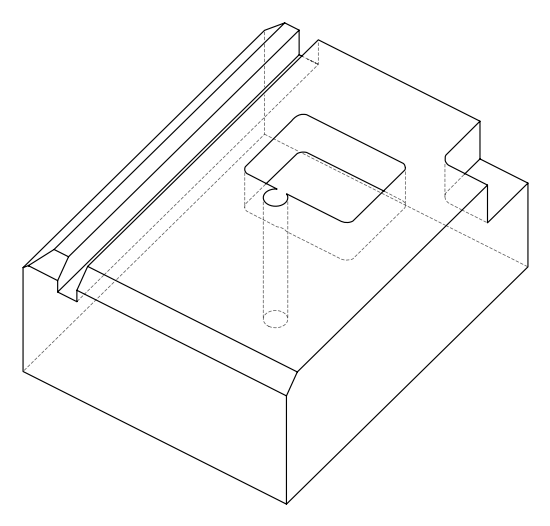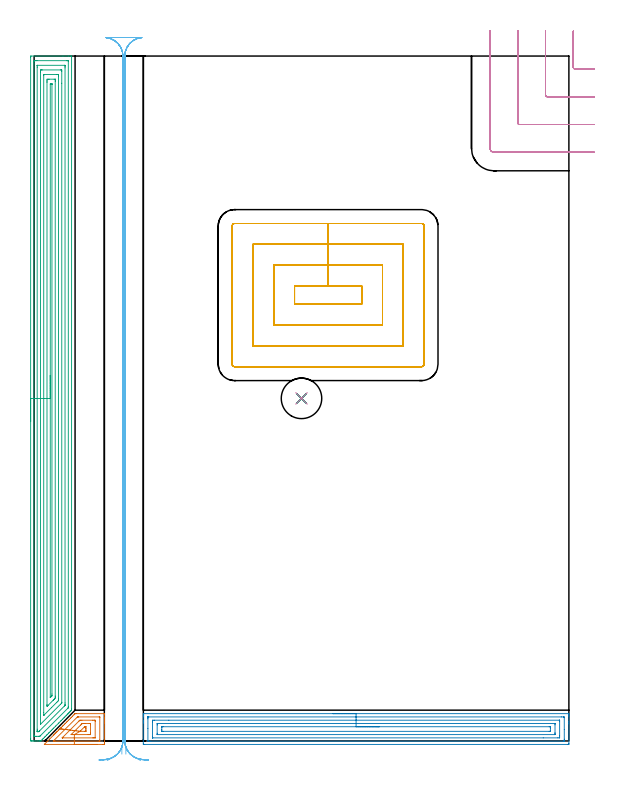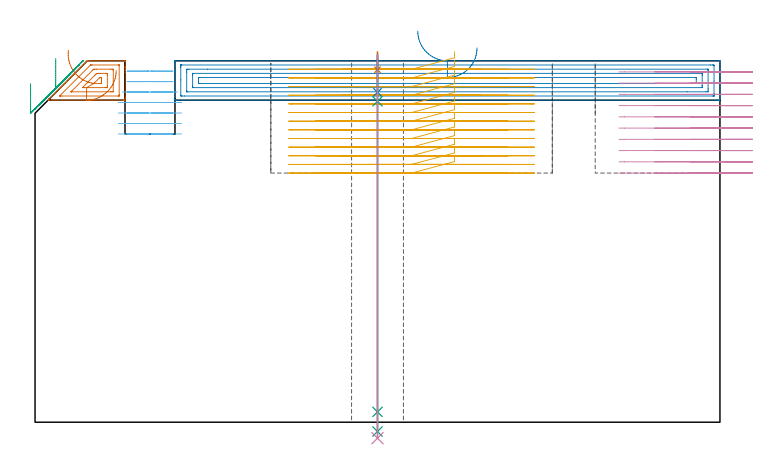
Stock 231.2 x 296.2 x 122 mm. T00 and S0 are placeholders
(PLAN: 10 operations, 7 tool changes, 62.4 min)
(1 AREA_MILL | FG_CHAMFER_SURFACE | UGT0205_001 | 1.06 min | 3242 mm3)
(2 AREA_MILL_1 | FG_CHAMFER_SURFACE_1 | UGT0205_001 | 7.63 min | 16810 mm3)
(3 AREA_MILL_2 | FG_CHAMFER_SURFACE_2 | UGT0205_001 | 16.53 min | 45269 mm3)
(4 MILL_CORNER_NOTCH_RECTANGULAR | CORNER_NOTCH_RECTANGULAR | NXT0201_012 | Follow Part, ap 4, ae 75% | 5.8 min | 78368 mm3)
(5 MILL_RECTANGULAR_POCKET | POCKET_RECTANGULAR_STRAIGHT | NXT0201_011 | Follow Part, ap 3, ae 75% | 20.83 min | 264472 mm3)
(6 MILL_RECTANGULAR_SLOT | SLOT_RECTANGULAR | NXT0201_012 | Follow Part, ap 4, ae 75% | 9.3 min | 121770 mm3)
(7 SPOT_DRILL | STEP1HOLE | NXT0321_9005460120000 | 0.05 min | 183 mm3)
(8 DRILL_BLIND_HOLE_INTO_CENTER | STEP1HOLE | UGT0301_191 | 0.05 min | 255 mm3)
(9 GUN_DRILL_THROUGH_HOLE | STEP1HOLE | UGT0307_003 | 0.59 min | 4307 mm3)
(10 SPADE_DRILL_TO_ENLARGE_THROUGH_HOLE | STEP1HOLE | UGT0306_008 | 0.52 min | 24322 mm3)
(TOOL UGT0205_001 | Chamfer Mill 20 x 3 x 45 deg. | D20 FL50 Z2)
(TOOL NXT0201_012 | ENDMILL 16mm [2P460-1600-NA 1630] | D16 FL38 Z6)
(TOOL NXT0201_011 | ENDMILL 12mm [2P460-1200-NA 1630] | D12 FL38 Z6)
(TOOL NXT0321_9005460120000 | NC Spot Drill, 142deg, 12mm, Carbide, Uncoated | D12 PA142 FL30 Z2)
(TOOL UGT0301_191 | Twist Drill 7.1 mm | D7.1 PA118 FL66 Z2)
(TOOL UGT0307_003 | Gun Drill 7 mm | D7 PA130 FL24 Z1)
(TOOL UGT0306_008 | Spade Drill 17.5mm | D17.5 PA132 FL10 Z2)
(OP 1 AREA_MILL)
G17 G21 G94 G90
T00 M6
G54
G17 G0 G90 X27.4 Y-1.5 S1061 M3
G43 Z132. H0
Z118.7
G94 G1 X27.362 Z117.828 F250.
X27.248 Z116.964
X27.059 Z116.112
X26.797 Z115.28
X26.463 Z114.474
X26.06 Z113.7
X25.591 Z112.964
X25.06 Z112.272
X24.471 Z111.629
X23.828 Z111.04
X23.136 Z110.509
X22.4 Z110.04
X21.626 Z109.637
X20.82 Z109.303
X19.988 Z109.041
X19.136 Z108.852
X18.272 Z108.738
X17.4 Z108.7
X4.497 Y-1.499
X4.417 Y-1.494 Z108.703
X4.435 Y-1.471 Z108.727
X4.511 Y-1.389 Z108.809
X5.573 Y-0.326 Z109.873
X6.733 Y0.834 Z111.033
X8.401 Y2.502 Z112.7
X8.511 Y2.613 Z112.809
X8.849 Y2.949 Z113.149
X9.057 Y3.158 Z113.357
X9.283 Y3.384 Z113.583
X9.4 Y3.502 Z113.698
X9.757 Y3.857 Z114.057
X9.928 Y4.028 Z114.228
X10.459 Y4.561 Z114.756
X10.733 Y4.833 Z115.033
X10.799 Y4.899 Z115.099
X11.342 Y5.444 Z115.639
X11.622 Y5.722 Z115.922
X11.67 Y5.77 Z115.97
X12.225 Y6.327 Z116.522
X12.511 Y6.611 Z116.811
X13.108 Y7.21 Z117.405
X13.4 Y7.5 Z117.7
X13.99 Y8.093 Z118.288
X14.283 Y8.383 Z118.583
X14.873 Y8.975 Z119.171
X15.203 Y9.303 Z119.503
X15.756 Y9.858 Z120.054
X16.111 Y10.211 Z120.41
X16.639 Y10.741 Z120.937
X17.229 Y11.33 Z121.529
X17.671 Y11.771 Z121.97
X17.674 Y11.773 Z121.973
X17.704 Y11.796 Z121.986
X18.289 Y11.8 Z122.
X30.289
X30.39 Y11.794 Z121.992
X30.4 Y11.565 Z121.763
Y10.006 Z120.204
Y9.564 Z119.76
Y9.343 Z119.54
Y8.681 Z118.878
Y8.46 Z118.658
Y7.798 Z117.992
Y-0.478 Z109.718
X30.396 Y-1.03 Z109.167
X30.392 Y-1.491 Z108.705
X30.312 Y-1.494 Z108.703
X29.844 Y-1.5 Z108.7
X17.4
Y-0.086 Z110.114
X9.106
X8.511 Y-0.084 Z110.116
X8.447 Y-0.083 Z110.117
X8.284 Y-0.076 Z110.124
X8.301 Y-0.056 Z110.144
X8.358 Y0.006 Z110.206
X8.419 Y0.068 Z110.268
X8.511 Y0.162 Z110.362
X18.635 Y10.284 Z120.484
X18.692 Y10.339 Z120.539
X18.726 Y10.367 Z120.567
X18.743 Y10.379 Z120.579
X18.765 Y10.38 Z120.58
X19.178 Y10.385 Z120.585
X19.239 Y10.386 Z120.586
X28.128
X28.281 Y10.384 Z120.584
X28.357 Y10.381 Z120.581
X28.387 Y10.379 Z120.579
X28.39 Y10.358 Z120.558
X28.395 Y10.289 Z120.489
X28.399 Y10.116 Z120.316
X28.4 Y0.405 Z110.605
X28.397 Y0.074 Z110.274
X28.394 Y-0.02 Z110.18
X28.39 Y-0.074 Z110.126
X28.374 Y-0.079 Z110.121
X28.273 Y-0.082 Z110.118
X28.067 Y-0.085 Z110.115
X17.4 Y-0.086 Z110.114
Y1.328 Z111.528
X12.359 Y1.329 Z111.529
X12.28
X12.236 Y1.33 Z111.53
X12.166 Y1.335 Z111.535
X12.15 Y1.34 Z111.54
X12.164 Y1.358 Z111.558
X12.192 Y1.391 Z111.591
X12.243 Y1.444 Z111.644
X12.418 Y1.619 Z111.819
X19.33 Y8.53 Z118.73
X19.484 Y8.681 Z118.881
X19.781 Y8.965 Z119.165
X20.067 Y8.968 Z119.168
X20.664 Y8.971 Z119.171
X25.4
X25.998 Y8.97 Z119.17
X26.289 Y8.967 Z119.167
X26.377 Y8.965 Z119.165
X26.391 Y8.791 Z118.991
X26.397 Y8.681 Z118.881
X26.4 Y8.571 Z118.771
X26.399 Y1.509 Z111.709
X26.394 Y1.398 Z111.598
X26.389 Y1.335 Z111.535
X26.361 Y1.333 Z111.533
X26.289 Y1.331 Z111.531
X25.692 Y1.329 Z111.529
X25.4 Y1.328 Z111.528
X17.4
Y2.743 Z112.943
X16.671
X16.511
X16.267 Y2.744 Z112.944
X16.071 Y2.748 Z112.948
X16.016 Y2.749 Z112.949
X16.043 Y2.783 Z112.983
X16.089 Y2.836 Z113.036
X16.13 Y2.88 Z113.08
X20.164 Y6.916 Z117.116
X20.56 Y7.308 Z117.508
X20.695 Y7.44 Z117.64
X20.802 Y7.541 Z117.741
X20.956 Y7.55 Z117.75
X21.202 Y7.554 Z117.754
X21.844 Y7.557 Z117.757
X22.087
X23.866 Y7.556 Z117.756
X24.33 Y7.552 Z117.752
X24.378 Y7.551 Z117.751
X24.39 Y7.493 Z117.693
X24.394 Y7.338 Z117.538
X24.4 Y7.026 Z117.226
Y3.384 Z113.584
X24.397 Y2.998 Z113.198
X24.393 Y2.805 Z113.005
X24.39 Y2.759 Z112.959
X24.382 Y2.749 Z112.949
X24.36 Y2.747 Z112.947
X24.266 Y2.745 Z112.945
X23.622 Y2.743 Z112.943
X23.379
X17.4
X19.873 Y4.163 Z114.363
X19.887 Y4.182 Z114.382
X19.917 Y4.216 Z114.416
X19.966 Y4.267 Z114.467
X20.016 Y4.318 Z114.518
X21.733 Y6.033 Z116.233
X21.79 Y6.087 Z116.287
X21.844 Y6.136 Z116.336
X21.956 Y6.138 Z116.338
X22.178
X22.325 Y6.136 Z116.336
X22.391 Y6.129 Z116.329
X22.393 Y6.111 Z116.311
X22.396 Y6.033 Z116.233
X22.4 Y5.481 Z115.681
Y5.15 Z115.35
Y4.599 Z114.799
X22.396 Y4.267 Z114.467
X22.394 Y4.199 Z114.399
X22.391 Y4.17 Z114.37
X22.288 Y4.164 Z114.364
X22.067 Y4.159 Z114.359
X21.955 Y4.157 Z114.357
X20.067
X19.956 Y4.159 Z114.359
X19.883 Y4.162 Z114.362
X19.873 Y4.163 Z114.363
X19.02 Y4.27 Z114.509
X18.182 Y4.376 Z114.729
X17.367 Y4.479 Z115.022
X16.58 Y4.578 Z115.386
X15.828 Y4.673 Z115.818
X15.116 Y4.763 Z116.313
X14.449 Y4.847 Z116.87
X13.834 Y4.925 Z117.483
X13.273 Y4.996 Z118.148
X12.772 Y5.059 Z118.859
X12.335 Y5.114 Z119.612
X11.964 Y5.161 Z120.4
X11.663 Y5.199 Z121.218
X11.433 Y5.228 Z122.059
X11.278 Y5.248 Z122.917
X11.197 Y5.258 Z123.786
X11.191 Z124.658
X11.261 Y5.25 Z125.528
G0 Z132.
M5
M2
(OP 2 AREA_MILL_1)
G17 G21 G94 G90
T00 M6
G54
G17 G0 G90 X129.2 Y11.8 S1061 M3
G43 Z132. H0
G94 G1 X129.238 Z131.128 F250.
X129.352 Z130.263
X129.541 Z129.412
X129.803 Z128.58
X130.137 Z127.774
X130.54 Z127.
X131.008 Z126.264
X131.54 Z125.572
X132.129 Z124.929
X132.772 Z124.339
X133.464 Z123.808
X134.2 Z123.34
X134.974 Z122.937
X135.78 Z122.603
X136.612 Z122.341
X137.464 Z122.152
X138.328 Z122.038
X139.2 Z122.
X231.05
X231.192 Y11.797 Z121.988
X231.194 Y11.791 Z121.981
X231.2 Y11.484 Z121.683
Y11.04 Z121.239
Y10.447 Z120.642
Y8.385 Z118.582
Y7.798 Z117.993
Y7.369 Z117.564
Y-1.03 Z109.167
X231.198 Y-1.325 Z108.872
X231.19 Y-1.492 Z108.706
X231.022 Y-1.499 Z108.699
X230.604 Y-1.5 Z108.7
X47.796
X47.375 Y-1.496 Z108.702
X47.21 Y-1.491 Z108.706
X47.2 Y-1.323 Z108.874
Y7.798 Z117.993
Y8.385 Z118.582
Y8.681 Z118.878
Y10.447 Z120.642
Y11.04 Z121.239
Y11.484 Z121.683
X47.206 Y11.791 Z121.981
X47.208 Y11.797 Z121.988
X47.35 Y11.8 Z122.
X139.2
Y10.386 Z120.586
X227.929
X228.821 Y10.385 Z120.585
X228.884 Y10.384 Z120.584
X229.19 Y10.375 Z120.575
X229.194 Y10.28 Z120.48
X229.198 Y10.073 Z120.273
X229.2 Y4.962 Z115.162
Y0.736 Z110.936
Y0.361 Z110.561
X229.196 Y-0.014 Z110.186
X229.192 Y-0.064 Z110.136
X229.188 Y-0.08 Z110.12
X229.182 Y-0.081 Z110.119
X229.132 Y-0.084 Z110.116
X229.028 Y-0.085 Z110.115
X228.821 Y-0.086 Z110.114
X50.471
X49.579 Y-0.085 Z110.115
X49.516 Y-0.084 Z110.116
X49.21 Y-0.075 Z110.125
X49.206 Y0.02 Z110.22
X49.201 Y0.227 Z110.427
X49.2 Y5.338 Z115.538
Y9.564 Z119.764
Y9.939 Z120.139
X49.204 Y10.315 Z120.515
X49.208 Y10.364 Z120.564
X49.212 Y10.38 Z120.58
X49.218 Y10.381 Z120.581
X49.268 Y10.384 Z120.584
X49.372 Y10.385 Z120.585
X49.579 Y10.386 Z120.586
X139.2
Y8.972 Z119.172
X227.037 Y8.971 Z119.171
X227.135 Y8.97 Z119.17
X227.169 Y8.967 Z119.167
X227.183 Y8.966 Z119.166
X227.19 Y8.948 Z119.148
X227.195 Y8.842 Z119.042
X227.198 Y8.681 Z118.881
X227.2 Y8.52 Z118.72
Y2.341 Z112.541
X227.195 Y1.619 Z111.819
X227.191 Y1.466 Z111.666
X227.175 Y1.335 Z111.535
X227.037 Y1.334 Z111.534
X226.438 Y1.33 Z111.53
X220.113 Y1.329 Z111.529
X51.363
X51.265 Y1.33 Z111.53
X51.23 Y1.333 Z111.533
X51.217 Y1.334 Z111.534
X51.21 Y1.352 Z111.552
X51.205 Y1.458 Z111.658
X51.201 Y1.619 Z111.819
X51.2 Y1.78 Z111.98
Y7.959 Z118.159
X51.205 Y8.681 Z118.881
X51.209 Y8.834 Z119.034
X51.225 Y8.965 Z119.165
X51.363 Y8.966 Z119.166
X51.962 Y8.971 Z119.171
X58.25 Y8.972 Z119.172
X139.2
Y7.557 Z117.757
X225.096
X225.146 Y7.555 Z117.755
X225.179 Y7.551 Z117.751
X225.19 Y7.548 Z117.748
X225.193 Y7.529 Z117.729
X225.198 Y7.343 Z117.543
X225.2 Y6.969 Z117.169
Y3.438 Z113.638
Y3.384 Z113.584
X225.195 Y2.97 Z113.17
X225.19 Y2.764 Z112.964
X225.184 Y2.749 Z112.949
X225.159 Y2.747 Z112.947
X225.103 Y2.744 Z112.944
X225.01 Y2.743 Z112.943
X53.304
X53.254 Y2.745 Z112.945
X53.221 Y2.749 Z112.949
X53.21 Y2.752 Z112.952
X53.207 Y2.771 Z112.971
X53.202 Y2.957 Z113.157
X53.2 Y3.331 Z113.531
Y6.916 Z117.116
X53.205 Y7.33 Z117.53
X53.21 Y7.536 Z117.736
X53.216 Y7.551 Z117.751
X53.241 Y7.553 Z117.753
X53.297 Y7.556 Z117.756
X53.39 Y7.557 Z117.757
X139.2
Y6.143 Z116.343
X222.69
X222.913 Y6.141 Z116.341
X223.061 Y6.139 Z116.339
X223.175 Y6.136 Z116.336
X223.19 Y6.119 Z116.319
X223.192 Y6.033 Z116.233
X223.199 Y5.419 Z115.619
Y4.267 Z114.467
X223.197 Y4.19 Z114.39
X223.194 Y4.172 Z114.372
X223.192 Y4.167 Z114.367
X223.171 Y4.164 Z114.364
X223.024 Y4.16 Z114.36
X222.801 Y4.157 Z114.357
X222.69
X55.71
X55.487 Y4.159 Z114.359
X55.339 Y4.161 Z114.361
X55.225 Y4.164 Z114.364
X55.21 Y4.181 Z114.381
X55.208 Y4.267 Z114.467
X55.201 Y4.882 Z115.082
Y6.033 Z116.233
X55.203 Y6.11 Z116.31
X55.205 Y6.128 Z116.328
X55.208 Y6.133 Z116.333
X55.229 Y6.136 Z116.336
X55.376 Y6.14 Z116.34
X55.599 Y6.143 Z116.343
X55.71
X139.2
X140.072 Z116.381
X140.936 Z116.495
X141.788 Z116.684
X142.62 Z116.946
X143.426 Z117.28
X144.2 Z117.683
X144.936 Z118.152
X145.628 Z118.683
X146.271 Z119.272
X146.86 Z119.915
X147.392 Z120.607
X147.86 Z121.343
X148.263 Z122.117
X148.597 Z122.923
X148.859 Z123.755
X149.048 Z124.607
X149.162 Z125.472
X149.2 Z126.343
G0 Z132.
M5
M2
(OP 3 AREA_MILL_2)
G17 G21 G94 G90
T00 M6
G54
G17 G0 G90 X-1.5 Y138.05 S1061 M3
G43 Z132. H0
Z114.3
G94 G1 Y138.088 Z113.428 F250.
Y138.202 Z112.564
Y138.391 Z111.712
Y138.653 Z110.88
Y138.987 Z110.074
Y139.39 Z109.3
Y139.858 Z108.564
Y140.39 Z107.872
Y140.979 Z107.229
Y141.622 Z106.64
Y142.314 Z106.108
Y143.05 Z105.64
Y143.824 Z105.237
Y144.63 Z104.903
Y145.462 Z104.641
Y146.314 Z104.452
Y147.178 Z104.338
Y148.05 Z104.3
Y295.48
X-1.495 Y295.906 Z104.303
X-1.492 Y296.09 Z104.306
X-1.304 Y296.1 Z104.494
X12.474 Z118.269
X14.851 Z120.646
X15.838 Z121.638
X16.191 Y296.092 Z121.982
X16.197 Y296.091 Z121.988
X16.2 Y295.926 Z122.
Y14.023
X16.202 Y13.309 Z121.995
X16.197 Y13.298 Z121.99
X16.175 Y13.273 Z121.971
X16.031 Y13.129 Z121.828
X15.88 Y12.979 Z121.678
X15.734 Y12.831 Z121.529
X15.584 Y12.683 Z121.382
X15.444 Y12.543 Z121.242
X15.293 Y12.39 Z121.088
X15.137 Y12.236 Z120.935
X15.008 Y12.107 Z120.806
X14.851 Y11.949 Z120.646
X14.69 Y11.789 Z120.488
X14.572 Y11.671 Z120.37
X14.41 Y11.507 Z120.205
X14.243 Y11.342 Z120.041
X13.969 Y11.068 Z119.767
X13.797 Y10.896 Z119.594
X13.25 Y10.35 Z119.05
X12.904 Y10.002 Z118.7
X12.322 Y9.422 Z118.121
X11.615 Y8.715 Z117.415
X10.669 Y7.768 Z116.468
X9.329 Y6.428 Z115.128
X8.435 Y5.535 Z114.234
X7.989 Y5.088 Z113.787
X7.542 Y4.641 Z113.341
X7.095 Y4.194 Z112.893
X6.55 Y3.65 Z112.349
X6.32 Y3.419 Z112.117
X6.202 Y3.301 Z111.999
X5.689 Y2.789 Z111.488
X5.438 Y2.536 Z111.234
X5.309 Y2.407 Z111.106
X4.828 Y1.928 Z110.628
X4.555 Y1.653 Z110.351
X3.967 Y1.067 Z109.767
X3.673 Y0.771 Z109.468
X3.214 Y0.314 Z109.013
X3.073 Y0.174 Z108.872
X2.937 Y0.042 Z108.736
X2.903 Y0.01 Z108.701
X2.595 Y0. Z108.394
X2.299 Z108.099
X1.614 Z107.409
X0.388 Z106.185
X-0.151 Z105.643
X-0.764 Z105.031
X-1.034 Y0.001 Z104.761
X-1.246 Y0.004 Z104.549
X-1.491 Y0.009 Z104.305
X-1.494 Y0.154 Z104.303
X-1.499 Y0.62 Z104.301
X-1.5 Y1.092 Z104.3
Y148.05
X-0.086 Z105.714
Y292.733
X-0.085 Y293.625 Z105.715
X-0.083 Y293.693 Z105.717
X-0.067 Y294.09 Z105.733
X0.331 Y294.098 Z106.131
X0.731 Y294.099 Z106.531
X1.211 Y294.1 Z107.011
X13.969 Y294.099 Z119.769
X14.452 Y294.097 Z120.252
X14.678 Y294.09 Z120.478
X14.779 Y294.072 Z120.579
X14.785 Y293.76 Z120.585
Y293.693
X14.786 Y14.916 Z120.586
X14.784 Y14.503 Z120.584
X14.782 Y14.4 Z120.582
X14.779 Y14.352 Z120.579
X14.759 Y14.32 Z120.559
X14.661 Y14.216 Z120.461
X14.473 Y14.023 Z120.273
X2.857 Y2.407 Z108.657
X2.674 Y2.227 Z108.474
X2.496 Y2.057 Z108.296
X2.434 Y2.01 Z108.234
X2.376 Y2.006 Z108.176
X2.256 Y2.002 Z108.056
X2.016 Y2. Z107.816
X1.133 Z106.933
X0.731 Y2.001 Z106.531
X0.248 Y2.003 Z106.048
X0.022 Y2.01 Z105.822
X-0.079 Y2.028 Z105.721
X-0.085 Y2.34 Z105.715
Y2.407
X-0.086 Y148.05 Z105.714
X1.328 Z107.128
X1.329 Y291.301 Z107.129
X1.33 Y291.906 Z107.13
X1.333 Y292.05 Z107.133
X1.335 Y292.082 Z107.135
X1.339 Y292.09 Z107.139
X1.358 Y292.094 Z107.158
X1.423 Y292.099 Z107.223
X13.086 Z118.886
X13.278 Y292.097 Z119.078
X13.333 Y292.094 Z119.133
X13.362 Y292.09 Z119.162
X13.365 Y292.076 Z119.165
X13.368 Y292.002 Z119.168
X13.37 Y291.906 Z119.17
X13.371 Y291.617 Z119.171
Y291.012
Y16.415
X13.37 Y15.81 Z119.17
X13.368 Y15.525 Z119.168
X13.364 Y15.426 Z119.164
X13.356 Y15.367 Z119.156
X13.322 Y15.331 Z119.122
X13.086 Y15.087 Z118.886
X2.346 Y4.346 Z108.146
X2.192 Y4.194 Z107.992
X1.995 Y4.01 Z107.795
X1.803 Y4.003 Z107.603
X1.614 Y4.001 Z107.414
X1.422 Y4.003 Z107.222
X1.367 Y4.006 Z107.167
X1.338 Y4.01 Z107.138
X1.335 Y4.023 Z107.135
X1.332 Y4.098 Z107.132
X1.33 Y4.194 Z107.13
X1.329 Y4.483 Z107.129
X1.328 Y5.088 Z107.128
Y148.05
X2.743 Z108.543
Y289.225
X2.747 Y289.865 Z108.547
X2.75 Y290.074 Z108.55
X2.947 Y290.09 Z108.747
X3.379 Y290.1 Z109.179
X3.397 Z109.197
X11.34 Z117.14
X11.756 Y290.09 Z117.556
X11.95 Y290.083 Z117.75
X11.952 Y289.971 Z117.752
X11.956 Y289.476 Z117.756
X11.957 Y284.337 Z117.757
Y16.704
X11.955 Y16.543 Z117.755
X11.953 Y16.463 Z117.753
X11.95 Y16.425 Z117.75
X11.936 Y16.397 Z117.736
X11.781 Y16.238 Z117.581
X11.361 Y15.81 Z117.161
X2.851 Y7.301 Z108.651
X2.784 Y7.237 Z108.584
X2.755 Y7.214 Z108.555
X2.75 Y7.211 Z108.55
X2.748 Y7.227 Z108.548
X2.745 Y7.297 Z108.545
X2.743 Y7.519 Z108.543
Y148.05
X4.157 Z109.957
Y287.649
X4.159 Y287.861 Z109.959
X4.162 Y288.001 Z109.962
X4.166 Y288.091 Z109.966
X4.18 Y288.093 Z109.98
X4.261 Y288.096 Z110.061
X4.491 Y288.099 Z110.291
X9.786 Z115.586
X10.439 Y288.092 Z116.239
X10.525 Y288.09 Z116.325
X10.536 Y287.754 Z116.336
X10.541 Y287.544 Z116.341
X10.543 Y287.438 Z116.343
Y18.385
X10.541 Y17.597 Z116.341
X10.539 Y17.495 Z116.339
X10.536 Y17.46 Z116.336
X10.52 Y17.43 Z116.32
X10.439 Y17.344 Z116.239
X10.123 Y17.023 Z115.923
X9.805 Y16.704 Z115.605
X7.572 Y14.47 Z113.372
X4.351 Y11.251 Z110.151
X4.261 Y11.164 Z110.061
X4.177 Y11.086 Z109.977
X4.164 Y11.238 Z109.964
X4.16 Y11.342 Z109.96
X4.158 Y11.447 Z109.958
X4.157 Y12.236 Z109.957
Y148.05
X5.571 Z111.371
X5.572 Y284.758 Z111.372
X5.573 Y285.216 Z111.373
X5.578 Y285.651 Z111.378
X5.59 Y286.093 Z111.39
X6.026 Y286.097 Z111.826
X6.466 Y286.1 Z112.266
X8.674 Y286.099 Z114.474
X9.115 Y286.098 Z114.915
X9.123 Y286.091 Z114.923
X9.126 Y286.087 Z114.926
X9.128 Y285.651 Z114.928
X9.129 Y285.19 Z114.929
X9.128 Y19.384 Z114.928
X9.126 Y18.926 Z114.926
X9.122 Y18.491 Z114.922
X8.902 Y18.259 Z114.702
X8.674 Y18.024 Z114.474
X8.463 Y17.811 Z114.263
X8.25 Y17.597 Z114.05
X6.026 Y15.375 Z111.826
X5.796 Y15.149 Z111.596
X5.597 Y14.957 Z111.397
X5.578 Y15.19 Z111.378
X5.574 Y15.374 Z111.374
X5.572 Y15.81 Z111.372
X5.571 Y148.05 Z111.371
X6.985 Z112.785
X6.986 Y283.786 Z112.786
X6.992 Y284.085 Z112.792
X7.04 Y284.091 Z112.84
X7.117 Y284.096 Z112.917
X7.233 Y284.098 Z113.033
X7.559 Y284.1 Z113.359
X7.653 Y284.097 Z113.453
X7.678 Y284.095 Z113.478
X7.7 Y284.091 Z113.5
X7.708 Y284.053 Z113.508
X7.713 Y283.944 Z113.513
X7.714 Y283.864 Z113.514
Y283.786
Y20.278
X7.708 Y19.54 Z113.508
X7.704 Y19.512 Z113.504
X7.686 Y19.491 Z113.486
X7.586 Y19.384 Z113.386
X7.495 Y19.293 Z113.295
X7.244 Y19.044 Z113.044
X7. Y18.806 Z112.8
X6.993 Y18.801 Z112.793
X6.991 Y18.816 Z112.791
X6.988 Y18.885 Z112.788
X6.986 Y19.025 Z112.786
X6.985 Y148.05 Z112.785
Y148.922 Z112.823
Y149.786 Z112.937
Y150.638 Z113.126
Y151.47 Z113.388
Y152.276 Z113.722
Y153.05 Z114.125
Y153.786 Z114.594
Y154.478 Z115.125
Y155.121 Z115.714
Y155.71 Z116.357
Y156.242 Z117.05
Y156.71 Z117.785
Y157.113 Z118.559
Y157.447 Z119.365
Y157.709 Z120.197
Y157.898 Z121.049
Y158.012 Z121.914
Y158.05 Z122.785
G0 Z132.
M5
M2
(OP 4 MILL_CORNER_NOTCH_RECTANGULAR)
G17 G21 G94 G90
T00 M6
G54
G17 G0 G90 X233.1 Y306.871 S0 M3
G43 Z132.049 H1
Z118.254
G94 G1 Y303.871 F250.
Y291.296 F500.
G3 X233.896 Y290.5 R0.8
G1 X239.2
X242.2 F250.
G0 Z132.049
X221.1 Y307.1
Z118.254
G1 Y304.1
Y279.296 F500.
G3 X221.896 Y278.5 R0.8
G1 X239.2
X242.2 F250.
G0 Z132.049
X209.1 Y307.1
Z118.254
G1 Y304.1
Y267.296 F500.
G3 X209.896 Y266.5 R0.8
G1 X239.2
X242.2 F250.
G0 Z132.049
X197.1 Y307.1
Z118.254
G1 Y304.1
Y256.3 F500.
G3 X198.9 Y254.5 R1.8
G1 X239.2
X242.2 F250.
G0 Z132.049
X233.1 Y306.871
Z114.459
G1 Y303.871
Y291.296 F500.
G3 X233.896 Y290.5 R0.8
G1 X239.2
X242.2 F250.
G0 Z132.049
X221.1 Y307.1
Z114.459
G1 Y304.1
Y279.296 F500.
G3 X221.896 Y278.5 R0.8
G1 X239.2
X242.2 F250.
G0 Z132.049
X209.1 Y307.1
Z114.459
G1 Y304.1
Y267.296 F500.
G3 X209.896 Y266.5 R0.8
G1 X239.2
X242.2 F250.
G0 Z132.049
X197.1 Y307.1
Z114.459
G1 Y304.1
Y256.3 F500.
G3 X198.9 Y254.5 R1.8
G1 X239.2
X242.2 F250.
G0 Z132.049
X233.1 Y306.871
Z110.664
G1 Y303.871
Y291.296 F500.
G3 X233.896 Y290.5 R0.8
G1 X239.2
X242.2 F250.
G0 Z132.049
X221.1 Y307.1
Z110.664
G1 Y304.1
Y279.296 F500.
G3 X221.896 Y278.5 R0.8
G1 X239.2
X242.2 F250.
G0 Z132.049
X209.1 Y307.1
Z110.664
G1 Y304.1
Y267.296 F500.
G3 X209.896 Y266.5 R0.8
G1 X239.2
X242.2 F250.
G0 Z132.049
X197.1 Y307.1
Z110.664
G1 Y304.1
Y256.3 F500.
G3 X198.9 Y254.5 R1.8
G1 X239.2
X242.2 F250.
G0 Z132.049
X233.1 Y306.871
Z106.869
G1 Y303.871
Y291.296 F500.
G3 X233.896 Y290.5 R0.8
G1 X239.2
X242.2 F250.
G0 Z132.049
X221.1 Y307.1
Z106.869
G1 Y304.1
Y279.296 F500.
G3 X221.896 Y278.5 R0.8
G1 X239.2
X242.2 F250.
G0 Z132.049
X209.1 Y307.1
Z106.869
G1 Y304.1
Y267.296 F500.
G3 X209.896 Y266.5 R0.8
G1 X239.2
X242.2 F250.
G0 Z132.049
X197.1 Y307.1
Z106.869
G1 Y304.1
Y256.3 F500.
G3 X198.9 Y254.5 R1.8
G1 X239.2
X242.2 F250.
G0 Z132.049
X233.1 Y306.871
Z103.075
G1 Y303.871
Y291.296 F500.
G3 X233.896 Y290.5 R0.8
G1 X239.2
X242.2 F250.
G0 Z132.049
X221.1 Y307.1
Z103.075
G1 Y304.1
Y279.296 F500.
G3 X221.896 Y278.5 R0.8
G1 X239.2
X242.2 F250.
G0 Z132.049
X209.1 Y307.1
Z103.075
G1 Y304.1
Y267.296 F500.
G3 X209.896 Y266.5 R0.8
G1 X239.2
X242.2 F250.
G0 Z132.049
X197.1 Y307.1
Z103.075
G1 Y304.1
Y256.3 F500.
G3 X198.9 Y254.5 R1.8
G1 X239.2
X242.2 F250.
G0 Z132.049
X233.1 Y306.871
Z99.28
G1 Y303.871
Y291.296 F500.
G3 X233.896 Y290.5 R0.8
G1 X239.2
X242.2 F250.
G0 Z132.049
X221.1 Y307.1
Z99.28
G1 Y304.1
Y279.296 F500.
G3 X221.896 Y278.5 R0.8
G1 X239.2
X242.2 F250.
G0 Z132.049
X209.1 Y307.1
Z99.28
G1 Y304.1
Y267.296 F500.
G3 X209.896 Y266.5 R0.8
G1 X239.2
X242.2 F250.
G0 Z132.049
X197.1 Y307.1
Z99.28
G1 Y304.1
Y256.3 F500.
G3 X198.9 Y254.5 R1.8
G1 X239.2
X242.2 F250.
G0 Z132.049
X233.1 Y306.871
Z95.485
G1 Y303.871
Y291.296 F500.
G3 X233.896 Y290.5 R0.8
G1 X239.2
X242.2 F250.
G0 Z132.049
X221.1 Y307.1
Z95.485
G1 Y304.1
Y279.296 F500.
G3 X221.896 Y278.5 R0.8
G1 X239.2
X242.2 F250.
G0 Z132.049
X209.1 Y307.1
Z95.485
G1 Y304.1
Y267.296 F500.
G3 X209.896 Y266.5 R0.8
G1 X239.2
X242.2 F250.
G0 Z132.049
X197.1 Y307.1
Z95.485
G1 Y304.1
Y256.3 F500.
G3 X198.9 Y254.5 R1.8
G1 X239.2
X242.2 F250.
G0 Z132.049
X233.1 Y306.871
Z91.69
G1 Y303.871
Y291.296 F500.
G3 X233.896 Y290.5 R0.8
G1 X239.2
X242.2 F250.
G0 Z132.049
X221.1 Y307.1
Z91.69
G1 Y304.1
Y279.296 F500.
G3 X221.896 Y278.5 R0.8
G1 X239.2
X242.2 F250.
G0 Z132.049
X209.1 Y307.1
Z91.69
G1 Y304.1
Y267.296 F500.
G3 X209.896 Y266.5 R0.8
G1 X239.2
X242.2 F250.
G0 Z132.049
X197.1 Y307.1
Z91.69
G1 Y304.1
Y256.3 F500.
G3 X198.9 Y254.5 R1.8
G1 X239.2
X242.2 F250.
G0 Z132.049
X233.1 Y306.871
Z87.895
G1 Y303.871
Y291.296 F500.
G3 X233.896 Y290.5 R0.8
G1 X239.2
X242.2 F250.
G0 Z132.049
X221.1 Y307.1
Z87.895
G1 Y304.1
Y279.296 F500.
G3 X221.896 Y278.5 R0.8
G1 X239.2
X242.2 F250.
G0 Z132.049
X209.1 Y307.1
Z87.895
G1 Y304.1
Y267.296 F500.
G3 X209.896 Y266.5 R0.8
G1 X239.2
X242.2 F250.
G0 Z132.049
X197.1 Y307.1
Z87.895
G1 Y304.1
Y256.3 F500.
G3 X198.9 Y254.5 R1.8
G1 X239.2
X242.2 F250.
G0 Z132.049
X233.1 Y306.871
Z84.1
G1 Y303.871
Y291.296 F500.
G3 X233.896 Y290.5 R0.8
G1 X239.2
X242.2 F250.
G0 Z132.049
X221.1 Y307.1
Z84.1
G1 Y304.1
Y279.296 F500.
G3 X221.896 Y278.5 R0.8
G1 X239.2
X242.2 F250.
G0 Z132.049
X209.1 Y307.1
Z84.1
G1 Y304.1
Y267.296 F500.
G3 X209.896 Y266.5 R0.8
G1 X239.2
X242.2 F250.
G0 Z132.049
X197.1 Y307.1
Z84.1
G1 Y304.1
Y256.3 F500.
G3 X198.9 Y254.5 R1.8
G1 X239.2
X242.2 F250.
G0 Z132.049
M5
M2
(OP 5 MILL_RECTANGULAR_POCKET)
G17 G21 G94 G90
T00 M6
G54
G17 G0 G90 X141.6 Y189.109 S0 M3
G43 Z132.049 H1
Z125.049
G94 G1 Y196.7 Z123.015 F250.
X127.1 Z119.13
X112.6 F500.
Y188.8
X141.6
Y196.7
X127.1
Y205.7
X103.6
Y179.8
X150.6
Y205.7
X127.1
Y214.7
X94.6
Y170.8
X111.445
X159.6
Y214.7
X127.1
Y223.7
X86.7
G3 X85.6 Y222.6 R1.1
G1 Y162.9
G3 X86.7 Y161.8 R1.1
G1 X167.5
G3 X168.6 Y162.9 R1.1
G1 Y222.6
G3 X167.5 Y223.7 R1.1
G1 X127.1
X126.1
G0 X141.6 Y189.109 Z122.13
G1 Y196.7 Z120.096 F250.
X127.1 Z116.211
X112.6 F500.
Y188.8
X141.6
Y196.7
X127.1
Y205.7
X103.6
Y179.8
X150.6
Y205.7
X127.1
Y214.7
X94.6
Y170.8
X111.445
X159.6
Y214.7
X127.1
Y223.7
X86.7
G3 X85.6 Y222.6 R1.1
G1 Y162.9
G3 X86.7 Y161.8 R1.1
G1 X167.5
G3 X168.6 Y162.9 R1.1
G1 Y222.6
G3 X167.5 Y223.7 R1.1
G1 X127.1
X126.1
G0 X141.6 Y189.109 Z119.211
G1 Y196.7 Z117.177 F250.
X127.1 Z113.292
X112.6 F500.
Y188.8
X141.6
Y196.7
X127.1
Y205.7
X103.6
Y179.8
X150.6
Y205.7
X127.1
Y214.7
X94.6
Y170.8
X111.445
X159.6
Y214.7
X127.1
Y223.7
X86.7
G3 X85.6 Y222.6 R1.1
G1 Y162.9
G3 X86.7 Y161.8 R1.1
G1 X167.5
G3 X168.6 Y162.9 R1.1
G1 Y222.6
G3 X167.5 Y223.7 R1.1
G1 X127.1
X126.1
G0 X141.6 Y189.109 Z116.292
G1 Y196.7 Z114.258 F250.
X127.1 Z110.372
X112.6 F500.
Y188.8
X141.6
Y196.7
X127.1
Y205.7
X103.6
Y179.8
X150.6
Y205.7
X127.1
Y214.7
X94.6
Y170.8
X111.445
X159.6
Y214.7
X127.1
Y223.7
X86.7
G3 X85.6 Y222.6 R1.1
G1 Y162.9
G3 X86.7 Y161.8 R1.1
G1 X167.5
G3 X168.6 Y162.9 R1.1
G1 Y222.6
G3 X167.5 Y223.7 R1.1
G1 X127.1
X126.1
G0 X141.6 Y189.109 Z113.372
G1 Y196.7 Z111.339 F250.
X127.1 Z107.453
X112.6 F500.
Y188.8
X141.6
Y196.7
X127.1
Y205.7
X103.6
Y179.8
X150.6
Y205.7
X127.1
Y214.7
X94.6
Y170.8
X111.445
X159.6
Y214.7
X127.1
Y223.7
X86.7
G3 X85.6 Y222.6 R1.1
G1 Y162.9
G3 X86.7 Y161.8 R1.1
G1 X167.5
G3 X168.6 Y162.9 R1.1
G1 Y222.6
G3 X167.5 Y223.7 R1.1
G1 X127.1
X126.1
G0 X141.6 Y189.109 Z110.453
G1 Y196.7 Z108.419 F250.
X127.1 Z104.534
X112.6 F500.
Y188.8
X141.6
Y196.7
X127.1
Y205.7
X103.6
Y179.8
X150.6
Y205.7
X127.1
Y214.7
X94.6
Y170.8
X111.445
X159.6
Y214.7
X127.1
Y223.7
X86.7
G3 X85.6 Y222.6 R1.1
G1 Y162.9
G3 X86.7 Y161.8 R1.1
G1 X167.5
G3 X168.6 Y162.9 R1.1
G1 Y222.6
G3 X167.5 Y223.7 R1.1
G1 X127.1
X126.1
G0 X141.6 Y189.109 Z107.534
G1 Y196.7 Z105.5 F250.
X127.1 Z101.615
X112.6 F500.
Y188.8
X141.6
Y196.7
X127.1
Y205.7
X103.6
Y179.8
X150.6
Y205.7
X127.1
Y214.7
X94.6
Y170.8
X111.445
X159.6
Y214.7
X127.1
Y223.7
X86.7
G3 X85.6 Y222.6 R1.1
G1 Y162.9
G3 X86.7 Y161.8 R1.1
G1 X167.5
G3 X168.6 Y162.9 R1.1
G1 Y222.6
G3 X167.5 Y223.7 R1.1
G1 X127.1
X126.1
G0 X141.6 Y189.109 Z104.615
G1 Y196.7 Z102.581 F250.
X127.1 Z98.696
X112.6 F500.
Y188.8
X141.6
Y196.7
X127.1
Y205.7
X103.6
Y179.8
X150.6
Y205.7
X127.1
Y214.7
X94.6
Y170.8
X111.445
X159.6
Y214.7
X127.1
Y223.7
X86.7
G3 X85.6 Y222.6 R1.1
G1 Y162.9
G3 X86.7 Y161.8 R1.1
G1 X167.5
G3 X168.6 Y162.9 R1.1
G1 Y222.6
G3 X167.5 Y223.7 R1.1
G1 X127.1
X126.1
G0 X141.6 Y189.109 Z101.696
G1 Y196.7 Z99.662 F250.
X127.1 Z95.777
X112.6 F500.
Y188.8
X141.6
Y196.7
X127.1
Y205.7
X103.6
Y179.8
X150.6
Y205.7
X127.1
Y214.7
X94.6
Y170.8
X111.445
X159.6
Y214.7
X127.1
Y223.7
X86.7
G3 X85.6 Y222.6 R1.1
G1 Y162.9
G3 X86.7 Y161.8 R1.1
G1 X167.5
G3 X168.6 Y162.9 R1.1
G1 Y222.6
G3 X167.5 Y223.7 R1.1
G1 X127.1
X126.1
G0 X141.6 Y189.109 Z98.777
G1 Y196.7 Z96.743 F250.
X127.1 Z92.857
X112.6 F500.
Y188.8
X141.6
Y196.7
X127.1
Y205.7
X103.6
Y179.8
X150.6
Y205.7
X127.1
Y214.7
X94.6
Y170.8
X111.445
X159.6
Y214.7
X127.1
Y223.7
X86.7
G3 X85.6 Y222.6 R1.1
G1 Y162.9
G3 X86.7 Y161.8 R1.1
G1 X167.5
G3 X168.6 Y162.9 R1.1
G1 Y222.6
G3 X167.5 Y223.7 R1.1
G1 X127.1
X126.1
G0 X141.6 Y189.109 Z95.857
G1 Y196.7 Z93.824 F250.
X127.1 Z89.938
X112.6 F500.
Y188.8
X141.6
Y196.7
X127.1
Y205.7
X103.6
Y179.8
X150.6
Y205.7
X127.1
Y214.7
X94.6
Y170.8
X111.445
X159.6
Y214.7
X127.1
Y223.7
X86.7
G3 X85.6 Y222.6 R1.1
G1 Y162.9
G3 X86.7 Y161.8 R1.1
G1 X167.5
G3 X168.6 Y162.9 R1.1
G1 Y222.6
G3 X167.5 Y223.7 R1.1
G1 X127.1
X126.1
G0 X141.6 Y189.109 Z92.938
G1 Y196.7 Z90.904 F250.
X127.1 Z87.019
X112.6 F500.
Y188.8
X141.6
Y196.7
X127.1
Y205.7
X103.6
Y179.8
X150.6
Y205.7
X127.1
Y214.7
X94.6
Y170.8
X111.445
X159.6
Y214.7
X127.1
Y223.7
X86.7
G3 X85.6 Y222.6 R1.1
G1 Y162.9
G3 X86.7 Y161.8 R1.1
G1 X167.5
G3 X168.6 Y162.9 R1.1
G1 Y222.6
G3 X167.5 Y223.7 R1.1
G1 X127.1
X126.1
G0 X141.6 Y189.109 Z90.019
G1 Y196.7 Z87.985 F250.
X127.1 Z84.1
X112.6 F500.
Y188.8
X141.6
Y196.7
X127.1
Y205.7
X103.6
Y179.8
X150.6
Y205.7
X127.1
Y214.7
X94.6
Y170.8
X111.445
X159.6
Y214.7
X127.1
Y223.7
X86.7
G3 X85.6 Y222.6 R1.1
G1 Y162.9
G3 X86.7 Y161.8 R1.1
G1 X167.5
G3 X168.6 Y162.9 R1.1
G1 Y222.6
G3 X167.5 Y223.7 R1.1
G1 X127.1
X126.1
G0 Z132.049
M5
M2
(OP 6 MILL_RECTANGULAR_SLOT)
G17 G21 G94 G90
T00 M6
G54
G17 G0 G90 X39.665 Y-5.687 S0 M3
G43 Z132.049 H1
Z118.513
G94 G1 Y-2.687 F250.
G2 X39.2 Y0. R8. F500.
G1 Y296.1
G2 X46.508 Y304.07 R8.
G1 Y304.1
X31.092
Y304.07
G2 X38.4 Y296.1 R8.
G1 Y0.
G2 X37.936 Y-2.686 R8.
G1 Y-5.686 F250.
G0 Z132.049
X46.025 Y-8.463
Z114.978
G1 X43.387 Y-7.033
G2 X39.2 Y0. R8. F500.
G1 Y296.1
G2 X46.508 Y304.07 R8.
G1 Y304.1
X31.092
Y304.07
G2 X38.4 Y296.1 R8.
G1 Y0.
G2 X34.219 Y-7.03 R8.
G1 X31.583 Y-8.462 F250.
G0 X48.049 Y-8.502 Z111.442
G1 X45.149 Y-7.733
G2 X39.2 Y0. R8. F500.
G1 Y296.1
G2 X46.508 Y304.07 R8.
G1 Y304.1
X31.092
Y304.07
G2 X38.4 Y296.1 R8.
G1 Y0.
G2 X32.44 Y-7.736 R8.
G1 X29.539 Y-8.5 F250.
G0 X49.497 Y-8.23 Z107.907
G1 X46.508 Y-7.97
G2 X39.2 Y0. R8. F500.
G1 Y296.1
G2 X46.508 Y304.07 R8.
G1 Y304.1
X31.092
Y304.07
G2 X38.4 Y296.1 R8.
G1 Y0.
G2 X31.092 Y-7.97 R8.
G1 X28.103 Y-8.23 F250.
G0 X49.497 Z104.371
G1 X46.508 Y-7.97
G2 X39.2 Y0. R8. F500.
G1 Y296.1
G2 X46.508 Y304.07 R8.
G1 Y304.1
X31.092
Y304.07
G2 X38.4 Y296.1 R8.
G1 Y0.
G2 X31.092 Y-7.97 R8.
G1 X28.103 Y-8.23 F250.
G0 X49.497 Z100.836
G1 X46.508 Y-7.97
G2 X39.2 Y0. R8. F500.
G1 Y296.1
G2 X46.508 Y304.07 R8.
G1 Y304.1
X31.092
Y304.07
G2 X38.4 Y296.1 R8.
G1 Y0.
G2 X31.092 Y-7.97 R8.
G1 X28.103 Y-8.23 F250.
G0 X49.497 Z97.3
G1 X46.508 Y-7.97
G2 X39.2 Y0. R8. F500.
G1 Y296.1
G2 X46.508 Y304.07 R8.
G1 Y304.1
X31.092
Y304.07
G2 X38.4 Y296.1 R8.
G1 Y0.
G2 X31.092 Y-7.97 R8.
G1 X28.103 Y-8.23 F250.
G0 Z132.049
M5
M2
(OP 7 SPOT_DRILL)
G17 G21 G94 G90
T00 M6
G54
G17 G0 G90 X115.6 Y148.1 S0 M3
G43 Z132. H0
G94 G81 G98 Z119. F250. R125.
G80
M5
M2
(OP 8 DRILL_BLIND_HOLE_INTO_CENTER)
G17 G21 G94 G90
T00 M6
G54
G17 G0 G90 X115.6 Y148.1 S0 M3
G43 Z132. H0
G94 G81 G98 Z111.35 F250. R124.
G80
M5
M2
(OP 9 GUN_DRILL_THROUGH_HOLE)
G17 G21 G94 G90
T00 M6
G54
G17 G0 G90 X115.6 Y148.1 M8
G43 Z132. H0
Z122.641
S716 M3
G94 G1 Z108.321 F125. M26
G4 X.084
Z3.5 F250.
G4 X.084
Z-3.132 F125.
G4 X.084
M5
M9
G0 Z122.641
Z132.
M2
(OP 10 SPADE_DRILL_TO_ENLARGE_THROUGH_HOLE)
G17 G21 G94 G90
T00 M6
G54
G17 G0 G90 X115.6 Y148.1 S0 M3
G43 Z132. H0
G94 G73 G98 Z-5.396 F250. Q15.924 R124.
G80
M5
M2
